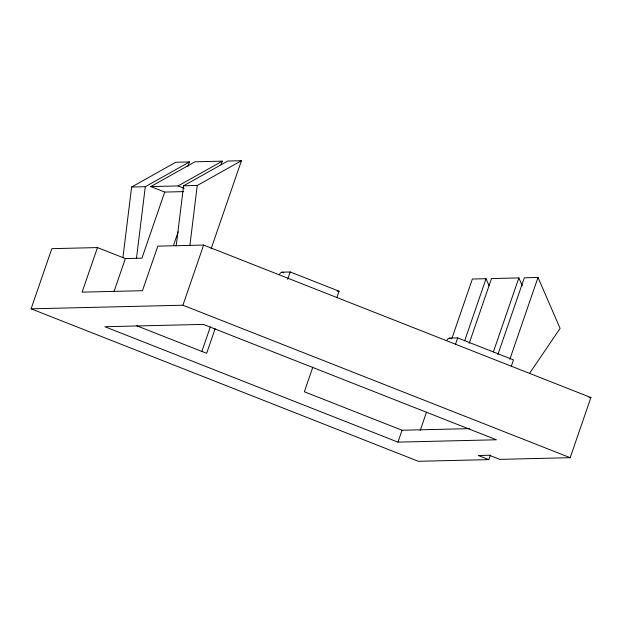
<?xml version="1.0" encoding="UTF-8"?>
<svg xmlns="http://www.w3.org/2000/svg" width="622" height="622" viewBox="0 0 622 622"><rect width="100%" height="100%" fill="white"/><g stroke="black" fill="none" stroke-linecap="round" stroke-linejoin="round"><path stroke-width="0.93" d="M122.923 257.671L131.615 187.028L175.801 162.256L189.477 161.938L187.906 166.502M136.482 258.301L145.291 186.709L189.477 161.938M176.189 245.939L183.583 185.799L227.769 161.028L241.445 160.701L211.091 248.854M189.865 245.612L197.26 185.473L241.445 160.701M490.385 455.04L488.806 459.627L418.373 461.299L31.1 308.823L51.813 248.66L97.46 247.579L125.372 258.565L141.956 258.169L164.713 192.074L183.583 191.623M97.46 247.579L82.112 292.138L142.461 290.707L157.809 246.141L203.627 245.052L590.9 397.536L570.187 457.691L499.754 459.37L489.281 455.25L478.341 455.506L488.806 459.627M114.098 291.306L125.372 258.565M173.421 245.589L178.156 231.819M221.043 164.807L222.303 161.152L194.95 161.806L150.757 186.577L164.713 192.074M31.1 308.823L182.915 305.215L203.627 245.052M201.816 351.609L210.345 326.838M215.126 328.704L206.652 353.312L136.747 325.788M287.683 279.309L290.21 271.969L339.052 291.205L336.844 297.627M312.819 367.167L304.345 391.774L402.037 430.237L469.61 428.636M397.94 442.125L496.418 439.785L203.34 324.389L104.869 326.729L397.94 442.125L402.037 430.237M420.192 430.533L426.513 412.168M452.124 337.793L472.362 279.021L486.039 278.703L489.086 285.716M455.467 344.331L457.683 337.909L513.5 359.889L511.292 366.311M464.65 340.825L486.039 278.703M469.175 343.437L491.504 278.57L518.865 277.917L522.293 285.809M493.378 351.92L518.865 277.917M497.911 354.532L524.33 277.793L538.007 277.466L560.095 328.385L529.68 373.169M509.869 359.189L538.007 277.466M150.757 186.577L178.11 185.924L222.303 161.152M131.615 187.028L145.291 186.709M183.583 185.799L197.26 185.473M279.325 274.388A7.923 2.542 -68.5 0 1 282.007 272.164L290.21 271.969M337.233 291.244L339.052 291.205M446.79 340.327A7.923 2.542 -68.5 0 1 449.473 338.104L457.683 337.909M588.987 397.582L590.9 397.536M178.11 185.924L184.221 188.334M282.007 272.164L283.78 272.864M449.473 338.104L451.277 338.811M182.915 305.215L570.187 457.691"/></g></svg>
